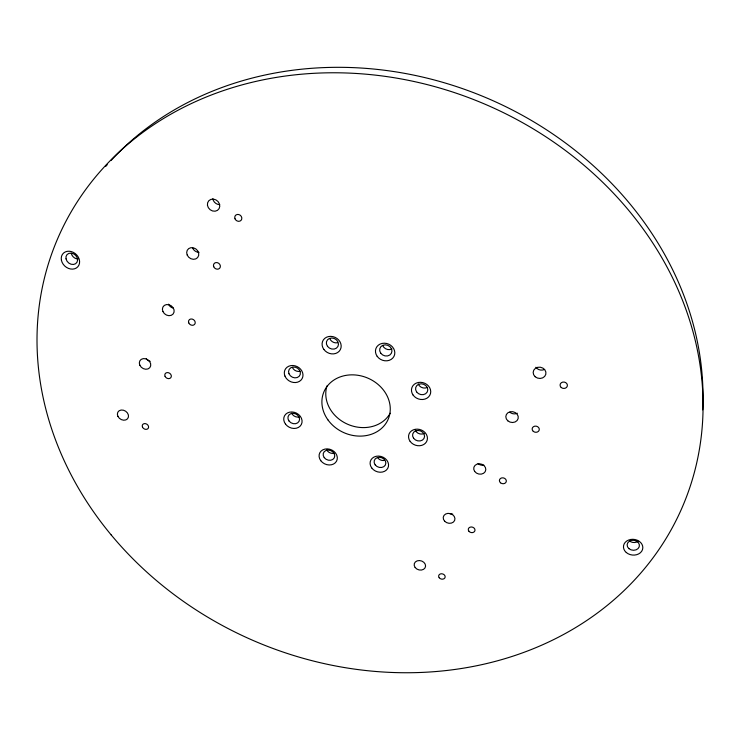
<?xml version="1.0" encoding="UTF-8"?>
<svg xmlns="http://www.w3.org/2000/svg" width="740" height="740" viewBox="0 0 740 740"><rect width="100%" height="100%" fill="white"/><g stroke="black" fill="none" stroke-linecap="round" stroke-linejoin="round"><path stroke-width="1.11" d="M78.107 258.991A6.244 5.152 41.5 0 1 71.308 253.376M638.111 541.236A6.114 4.986 6.6 0 1 629.49 540.912M299.996 371.286A6.068 5.189 27.7 0 1 292.365 367.392M299.154 416.971A5.957 5.014 26.2 0 1 291.662 413.161M333.971 453.287A5.902 4.93 23.4 0 1 326.553 449.513M337.625 342.703A6.17 5.384 26.6 0 1 329.864 338.735M391.913 348.947A6.207 5.448 22.6 0 1 382.71 345.497M427.387 387.409A6.151 5.347 19.1 0 1 418.267 383.986M424.205 433.464A6.04 5.152 18.6 0 1 415.242 430.097M384.532 460.41A5.939 4.986 20.5 0 1 377.789 457.866M199.032 252.331A6.318 5.448 38.5 0 1 192.65 248.085M173.206 308.099A6.151 5.189 36.3 0 1 168.489 304.186M150.137 361.305A5.994 4.939 34.6 0 1 146.307 358.798M452.714 514.078A5.902 4.875 16 0 1 449.707 513.653M483.849 465.108A6.05 5.115 14.5 0 1 477.994 463.61M517.306 413.216A6.216 5.374 12.4 0 1 509.823 412.217M105.755 166.361A336.376 290.126 23.1 0 1 107.245 164.669M111.046 160.46A336.376 290.126 23.1 0 1 485.634 97.514A336.376 290.126 23.1 0 1 702.686 409.849M544.603 369.408A6.355 5.596 10.1 0 1 535.89 367.253M219.752 204.638A6.466 5.679 40.9 0 1 212.806 198.709M390.202 413.216A34.567 29.591 23.1 0 1 347.837 424.335A34.567 29.591 23.1 0 1 326.978 385.901M66.017 258.824A6.299 5.18 41.3 0 0 75.591 263.727A6.299 5.18 41.3 0 0 73.63 253.857A6.299 5.18 41.3 0 0 66.017 258.824M628.917 548.636A6.17 5.014 6.7 0 0 639.212 546.804A6.17 5.014 6.7 0 0 631.692 540.348A6.17 5.014 6.7 0 0 628.917 548.636M413.586 438.237A6.096 5.18 18.7 0 0 423.964 438.496A6.096 5.18 18.7 0 0 418.137 430.449A6.096 5.18 18.7 0 0 413.586 438.237M416.602 391.904A6.207 5.374 19.2 0 0 427.174 392.089A6.207 5.374 19.2 0 0 421.254 383.792A6.207 5.374 19.2 0 0 416.602 391.904M380.739 353.174A6.253 5.476 22.6 0 0 391.358 353.295A6.253 5.476 22.6 0 0 385.29 344.831A6.253 5.476 22.6 0 0 380.739 353.174M327.478 346.311A6.225 5.411 26.5 0 0 337.94 346.422A6.225 5.411 26.5 0 0 331.798 337.995A6.225 5.411 26.5 0 0 327.478 346.311M288.97 373.756A6.114 5.217 27.7 0 0 299.136 376.336A6.114 5.217 27.7 0 0 295.362 367.216A6.114 5.217 27.7 0 0 288.97 373.756M289.053 421.051A6.003 5.032 26.2 0 0 299.08 421.282A6.003 5.032 26.2 0 0 293.068 413.309A6.003 5.032 26.2 0 0 289.053 421.051M324.24 457.625A5.948 4.949 23.4 0 0 334.24 457.903A5.948 4.949 23.4 0 0 328.357 450.087A5.948 4.949 23.4 0 0 324.24 457.625M375.152 464.831A5.985 5.004 20.5 0 0 385.29 465.127A5.985 5.004 20.5 0 0 379.49 457.283A5.985 5.004 20.5 0 0 375.152 464.831M187.183 255.004A6.383 5.495 38.3 0 0 197.617 257.585A6.383 5.495 38.3 0 0 193.408 247.808A6.383 5.495 38.3 0 0 187.183 255.004M162.911 311.522A6.216 5.226 36.1 0 0 173.058 314.075A6.216 5.226 36.1 0 0 168.887 304.714A6.216 5.226 36.1 0 0 162.911 311.522M139.842 365.218A6.05 4.967 34.5 0 0 149.721 367.752A6.05 4.967 34.5 0 0 145.586 358.78A6.05 4.967 34.5 0 0 139.842 365.218M117.9 416.315A5.902 4.736 33.2 0 0 127.521 418.812A5.902 4.736 33.2 0 0 123.423 410.2A5.902 4.736 33.2 0 0 117.9 416.315M415.131 567.488A5.809 4.671 17.3 0 0 425.01 567.932A5.809 4.671 17.3 0 0 419.469 560.55A5.809 4.671 17.3 0 0 415.131 567.488M444.657 521.219A5.957 4.902 16.1 0 0 454.647 520.433A5.957 4.902 16.1 0 0 447.931 513.375A5.957 4.902 16.1 0 0 444.657 521.219M474.673 471.436A6.114 5.143 14.6 0 0 485.153 471.741A6.114 5.143 14.6 0 0 479.465 463.776A6.114 5.143 14.6 0 0 474.673 471.436M507.807 420.82A6.281 5.411 12.5 0 0 518.13 418.609A6.281 5.411 12.5 0 0 510.202 411.764A6.281 5.411 12.5 0 0 507.807 420.82M111.204 534.946A339.956 292.134 23.1 0 0 680.948 510.23A339.956 292.134 23.1 0 0 317.969 73.112A339.956 292.134 23.1 0 0 111.204 534.946M61.411 260.193A9.916 8.159 41.3 0 0 76.479 267.926A9.916 8.159 41.3 0 0 73.39 252.396A9.916 8.159 41.3 0 0 61.411 260.193M284.956 376.096A9.639 8.214 27.7 0 0 300.958 380.175A9.639 8.214 27.7 0 0 295.038 365.819A9.639 8.214 27.7 0 0 284.956 376.096M323.87 349.437A9.796 8.51 26.5 0 0 340.335 349.632A9.796 8.51 26.5 0 0 330.678 336.358A9.796 8.51 26.5 0 0 323.87 349.437M377.169 356.319A9.851 8.621 22.7 0 0 393.884 356.541A9.851 8.621 22.7 0 0 384.356 343.203A9.851 8.621 22.7 0 0 377.169 356.319M285.529 424.14A9.454 7.918 26.2 0 0 301.328 424.519A9.454 7.918 26.2 0 0 291.875 411.967A9.454 7.918 26.2 0 0 285.529 424.14M320.79 460.715A9.37 7.788 23.4 0 0 336.534 461.187A9.37 7.788 23.4 0 0 327.284 448.875A9.37 7.788 23.4 0 0 320.79 460.715M371.73 467.957A9.426 7.881 20.5 0 0 387.695 468.448A9.426 7.881 20.5 0 0 378.565 456.081A9.426 7.881 20.5 0 0 371.73 467.957M410.145 441.392A9.592 8.149 18.7 0 0 426.481 441.817A9.592 8.149 18.7 0 0 417.332 429.144A9.592 8.149 18.7 0 0 410.145 441.392M413.096 395.068A9.777 8.464 19.2 0 0 429.755 395.382A9.777 8.464 19.2 0 0 420.44 382.303A9.777 8.464 19.2 0 0 413.096 395.068M626.28 552.502A9.713 7.881 6.8 0 0 642.496 549.644A9.713 7.881 6.8 0 0 630.665 539.469A9.713 7.881 6.8 0 0 626.28 552.502M439.171 577.699A3.321 2.664 16.2 0 0 444.832 577.968A3.321 2.664 16.2 0 0 441.697 573.759A3.321 2.664 16.2 0 0 439.171 577.699M468.809 531.107A3.404 2.794 14.9 0 0 474.636 531.338A3.404 2.794 14.9 0 0 471.454 526.973A3.404 2.794 14.9 0 0 468.809 531.107M500.518 482.795A3.497 2.932 13.2 0 0 506.252 481.648A3.497 2.932 13.2 0 0 501.831 477.892A3.497 2.932 13.2 0 0 500.518 482.795M533.272 431.337A3.598 3.08 11 0 0 539.201 430.088A3.598 3.08 11 0 0 534.687 426.185A3.598 3.08 11 0 0 533.272 431.337M142.515 427.165A3.367 2.71 32.1 0 0 148.019 428.589A3.367 2.71 32.1 0 0 145.715 423.696A3.367 2.71 32.1 0 0 142.515 427.165M165.076 376.355A3.45 2.84 33.2 0 0 170.718 377.798A3.45 2.84 33.2 0 0 168.396 372.692A3.45 2.84 33.2 0 0 165.076 376.355M188.783 322.945A3.543 2.988 34.7 0 0 194.583 324.397A3.543 2.988 34.7 0 0 192.233 319.079A3.543 2.988 34.7 0 0 188.783 322.945M213.731 266.733A3.635 3.145 36.6 0 0 219.697 268.213A3.635 3.145 36.6 0 0 217.329 262.654A3.635 3.145 36.6 0 0 213.731 266.733M561.198 387.473A3.682 3.21 8.5 0 0 567.293 386.132A3.682 3.21 8.5 0 0 562.696 382.118A3.682 3.21 8.5 0 0 561.198 387.473M235.006 218.799A3.718 3.275 38.8 0 0 241.111 220.289A3.718 3.275 38.8 0 0 238.733 214.526A3.718 3.275 38.8 0 0 235.006 218.799M535.177 376.743A6.429 5.633 10.3 0 0 545.796 374.357A6.429 5.633 10.3 0 0 537.73 367.308A6.429 5.633 10.3 0 0 535.177 376.743M207.45 205.239A6.54 5.726 40.6 0 0 217.431 210.391A6.54 5.726 40.6 0 0 215.895 199.865A6.54 5.726 40.6 0 0 207.45 205.239M327.968 419.913A34.928 29.785 23.1 0 0 386.983 421.671A34.928 29.785 23.1 0 0 353.295 374.865A34.928 29.785 23.1 0 0 327.968 419.913"/></g></svg>
